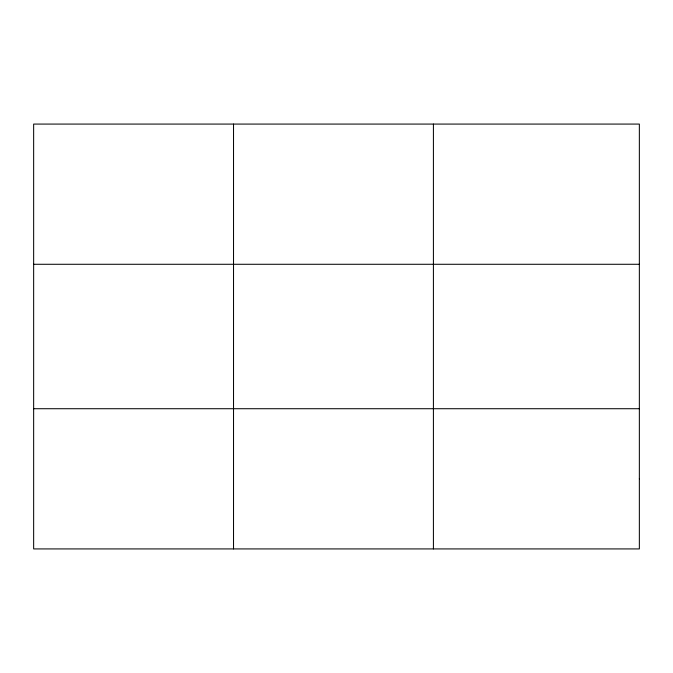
<?xml version="1.0" encoding="UTF-8"?>
<svg xmlns="http://www.w3.org/2000/svg" width="673" height="673" viewBox="0 0 673 673"><rect width="100%" height="100%" fill="white"/><g stroke="black" fill="none" stroke-linecap="round" stroke-linejoin="round"><path stroke-width="1.01" d="M233.531 548.924L233.531 124.076M433.412 548.924L433.412 124.076M33.65 264.279L639.35 264.279M33.65 408.721L639.35 408.721M639.35 478.823L639.35 548.924L33.65 548.924L33.65 124.076L639.35 124.076L639.35 478.823"/></g></svg>
